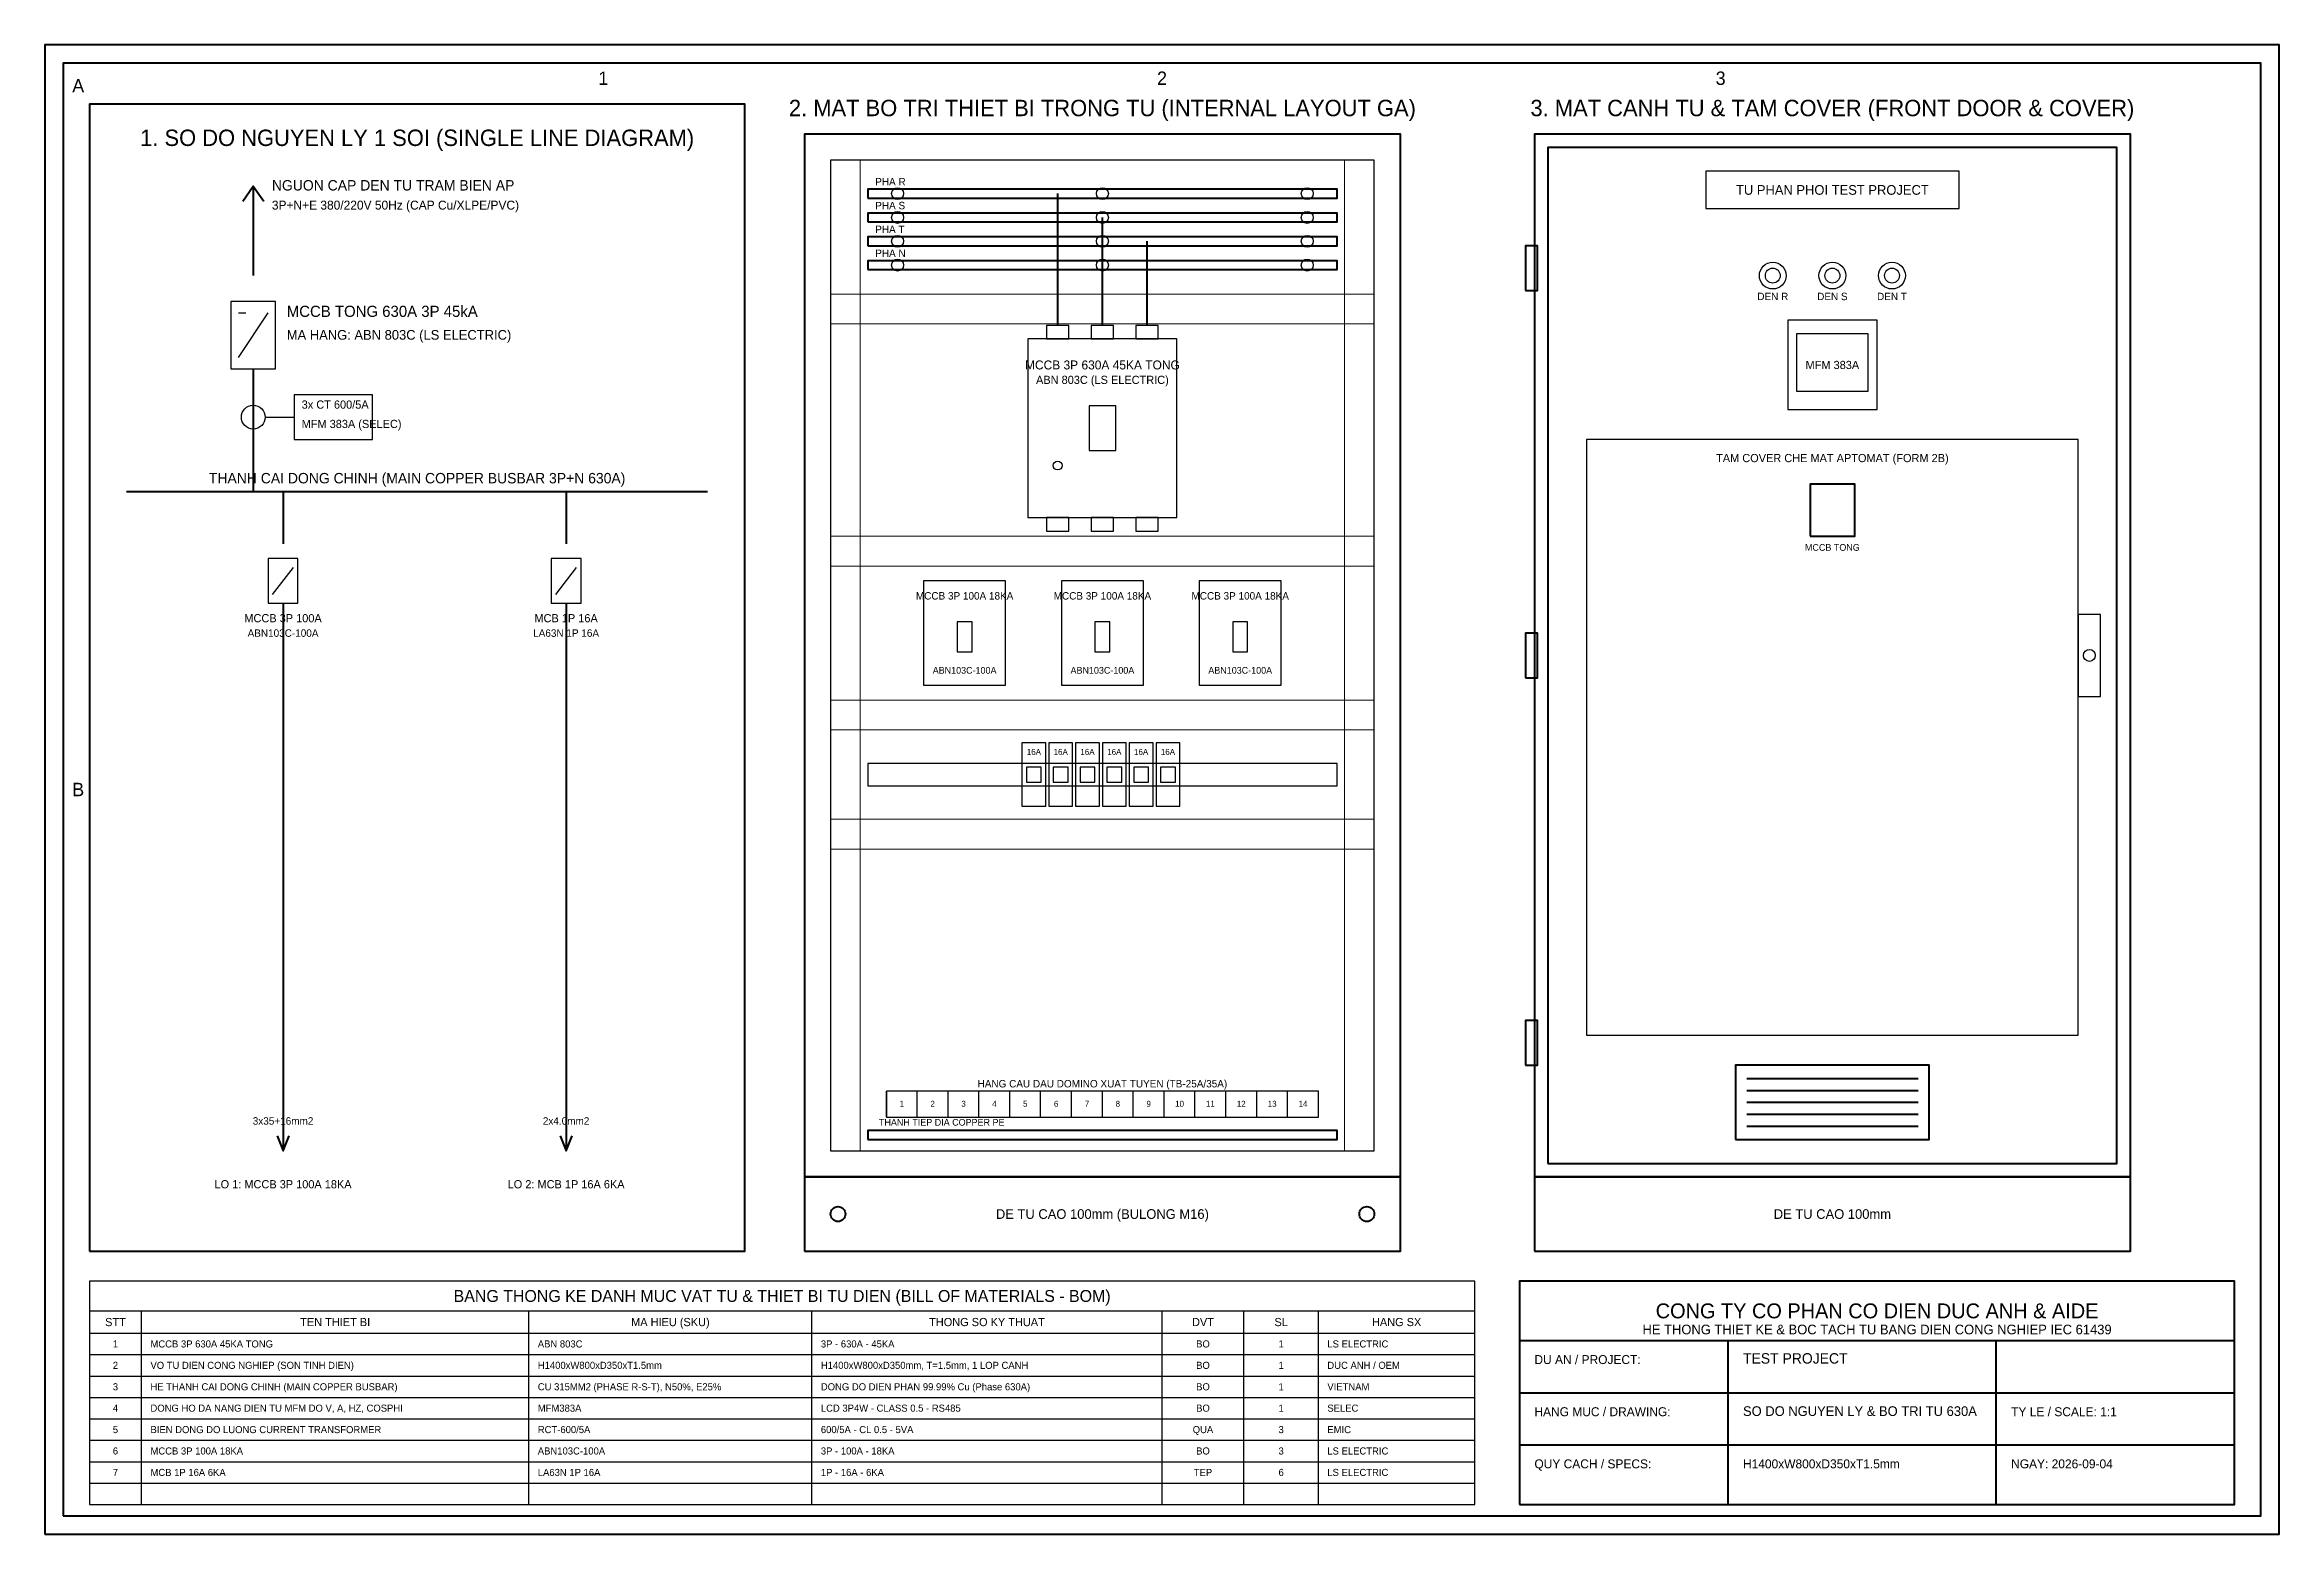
# Model space of a CAD drawing. Header units: metres. Extents: x 0 to 3000, y 0 to 2000.
import ezdxf
from ezdxf.enums import TextEntityAlignment as Align

# ---------------------------------------------------------------- set-up
doc = ezdxf.new("R2010")
doc.units = ezdxf.units.M
for name, color, linetype, lineweight in [('0_BORDER', 5, 'Continuous', 50), ('0_BUSBAR_MAIN', 1, 'Continuous', 50), ('0_DEVICES', 7, 'Continuous', 30), ('0_DUCTS', 8, 'Continuous', 18), ('0_FRAME', 6, 'Continuous', 40), ('0_PLATE', 4, 'Continuous', 25), ('0_SLD_POWER', 3, 'Continuous', 40), ('0_TABLE', 4, 'Continuous', 25), ('0_TEXT', 7, 'Continuous', 20), ('0_TEXT_TITLE', 3, 'Continuous', 30)]:
    doc.layers.add(name, color=color, linetype=linetype, lineweight=lineweight)

msp = doc.modelspace()

# ---------------------------------------------------------------- linework, layer by layer
at = {"layer": '0_BORDER'}
for p, q in [((1980, 260), (2940, 260)), ((2260, 40), (2260, 260)), ((2620, 40), (2620, 260)), ((1980, 190), (2940, 190)), ((1980, 120), (2940, 120))]:
    msp.add_line(p, q, dxfattribs=at)
for points in [[(0, 0), (3000, 0), (3000, 2000), (0, 2000), (0, 0)], [(25, 25), (2975, 25), (2975, 1975), (25, 1975), (25, 25)], [(60, 380), (940, 380), (940, 1920), (60, 1920), (60, 380)], [(1980, 40), (2940, 40), (2940, 340), (1980, 340), (1980, 40)]]:
    msp.add_lwpolyline(points, close=True, dxfattribs=at)
at = {"layer": '0_BUSBAR_MAIN', "color": 1}
msp.add_line((1360, 1623), (1360, 1800), dxfattribs=at)
at = {"layer": '0_BUSBAR_MAIN', "color": 2}
msp.add_line((1420, 1623), (1420, 1768), dxfattribs=at)
at = {"layer": '0_BUSBAR_MAIN', "color": 3}
msp.add_line((1480, 1623), (1480, 1736), dxfattribs=at)
at = {"layer": '0_BUSBAR_MAIN'}
msp.add_line((110, 1400), (890, 1400), dxfattribs=at)
at = {"layer": '0_BUSBAR_MAIN', "color": 1}
msp.add_lwpolyline([(1105, 1794), (1735, 1794), (1735, 1806), (1105, 1806), (1105, 1794)], close=True, dxfattribs=at)
at = {"layer": '0_BUSBAR_MAIN', "color": 2}
msp.add_lwpolyline([(1105, 1762), (1735, 1762), (1735, 1774), (1105, 1774), (1105, 1762)], close=True, dxfattribs=at)
at = {"layer": '0_BUSBAR_MAIN', "color": 5}
msp.add_lwpolyline([(1105, 1730), (1735, 1730), (1735, 1742), (1105, 1742), (1105, 1730)], close=True, dxfattribs=at)
at = {"layer": '0_BUSBAR_MAIN', "color": 4}
msp.add_lwpolyline([(1105, 1698), (1735, 1698), (1735, 1710), (1105, 1710), (1105, 1698)], close=True, dxfattribs=at)
at = {"layer": '0_BUSBAR_MAIN', "color": 3}
msp.add_lwpolyline([(1105, 530), (1735, 530), (1735, 542), (1105, 542), (1105, 530)], close=True, dxfattribs=at)
at = {"layer": '0_DEVICES'}
for p, q in [((260, 1580), (300, 1640)), ((260, 1640), (270, 1640)), ((296, 1500), (335, 1500)), ((306, 1262), (334, 1298)), ((686, 1262), (714, 1298)), ((1130, 560), (1130, 595)), ((1171.4, 560), (1171.4, 595)), ((1212.9, 560), (1212.9, 595)), ((1254.3, 560), (1254.3, 595)), ((1295.7, 560), (1295.7, 595)), ((1337.1, 560), (1337.1, 595)), ((1378.6, 560), (1378.6, 595)), ((1420, 560), (1420, 595)), ((1461.4, 560), (1461.4, 595)), ((1502.9, 560), (1502.9, 595)), ((1544.3, 560), (1544.3, 595)), ((1585.7, 560), (1585.7, 595)), ((1627.1, 560), (1627.1, 595)), ((1668.6, 560), (1668.6, 595))]:
    msp.add_line(p, q, dxfattribs=at)
for points in [[(250, 1565), (310, 1565), (310, 1655), (250, 1655), (250, 1565)], [(1345, 1605), (1375, 1605), (1375, 1623), (1345, 1623), (1345, 1605)], [(1405, 1605), (1435, 1605), (1435, 1623), (1405, 1623), (1405, 1605)], [(1465, 1605), (1495, 1605), (1495, 1623), (1465, 1623), (1465, 1605)], [(1320, 1365), (1520, 1365), (1520, 1605), (1320, 1605), (1320, 1365)], [(335, 1470), (440, 1470), (440, 1530), (335, 1530), (335, 1470)], [(1402, 1455), (1438, 1455), (1438, 1515), (1402, 1515), (1402, 1455)], [(1345, 1347), (1375, 1347), (1375, 1365), (1345, 1365), (1345, 1347)], [(1405, 1347), (1435, 1347), (1435, 1365), (1405, 1365), (1405, 1347)], [(1465, 1347), (1495, 1347), (1495, 1365), (1465, 1365), (1465, 1347)], [(300, 1250), (340, 1250), (340, 1310), (300, 1310), (300, 1250)], [(680, 1250), (720, 1250), (720, 1310), (680, 1310), (680, 1250)], [(1180, 1140), (1290, 1140), (1290, 1280), (1180, 1280), (1180, 1140)], [(1365, 1140), (1475, 1140), (1475, 1280), (1365, 1280), (1365, 1140)], [(1550, 1140), (1660, 1140), (1660, 1280), (1550, 1280), (1550, 1140)], [(2730, 1125), (2760, 1125), (2760, 1235), (2730, 1235), (2730, 1125)], [(1225, 1185), (1245, 1185), (1245, 1225), (1225, 1225), (1225, 1185)], [(1410, 1185), (1430, 1185), (1430, 1225), (1410, 1225), (1410, 1185)], [(1595, 1185), (1615, 1185), (1615, 1225), (1595, 1225), (1595, 1185)], [(1312, 977.5), (1344, 977.5), (1344, 1062.5), (1312, 1062.5), (1312, 977.5)], [(1348, 977.5), (1380, 977.5), (1380, 1062.5), (1348, 1062.5), (1348, 977.5)], [(1384, 977.5), (1416, 977.5), (1416, 1062.5), (1384, 1062.5), (1384, 977.5)], [(1420, 977.5), (1452, 977.5), (1452, 1062.5), (1420, 1062.5), (1420, 977.5)], [(1456, 977.5), (1488, 977.5), (1488, 1062.5), (1456, 1062.5), (1456, 977.5)], [(1492, 977.5), (1524, 977.5), (1524, 1062.5), (1492, 1062.5), (1492, 977.5)], [(1318, 1010), (1338, 1010), (1338, 1030), (1318, 1030), (1318, 1010)], [(1354, 1010), (1374, 1010), (1374, 1030), (1354, 1030), (1354, 1010)], [(1390, 1010), (1410, 1010), (1410, 1030), (1390, 1030), (1390, 1010)], [(1426, 1010), (1446, 1010), (1446, 1030), (1426, 1030), (1426, 1010)], [(1462, 1010), (1482, 1010), (1482, 1030), (1462, 1030), (1462, 1010)], [(1498, 1010), (1518, 1010), (1518, 1030), (1498, 1030), (1498, 1010)], [(1130, 560), (1710, 560), (1710, 595), (1130, 595), (1130, 560)]]:
    msp.add_lwpolyline(points, close=True, dxfattribs=at)
at = {"layer": '0_DEVICES', "color": 4}
msp.add_lwpolyline([(2340, 1510), (2460, 1510), (2460, 1630), (2340, 1630), (2340, 1510)], close=True, dxfattribs=at)
at = {"layer": '0_DEVICES', "color": 3}
msp.add_lwpolyline([(2352, 1535), (2448, 1535), (2448, 1612), (2352, 1612), (2352, 1535)], close=True, dxfattribs=at)
at = {"layer": '0_DEVICES', "color": 1}
for centre, radius in [((1145, 1800), 8), ((1420, 1800), 8), ((1695, 1800), 8), ((1145, 1768), 8), ((1420, 1768), 8), ((1695, 1768), 8), ((1145, 1736), 8), ((1420, 1736), 8), ((1695, 1736), 8), ((1145, 1704), 8), ((1420, 1704), 8), ((1695, 1704), 8), ((2320, 1690), 18), ((1360, 1435), 6)]:
    msp.add_circle(centre, radius, dxfattribs=at)
at = {"layer": '0_DEVICES', "color": 7}
for centre in [(2320, 1690), (2400, 1690), (2480, 1690)]:
    msp.add_circle(centre, 10, dxfattribs=at)
at = {"layer": '0_DEVICES', "color": 2}
msp.add_circle((2400, 1690), 18, dxfattribs=at)
at = {"layer": '0_DEVICES', "color": 3}
msp.add_circle((2480, 1690), 18, dxfattribs=at)
at = {"layer": '0_DEVICES'}
for centre, radius in [((280, 1500), 16), ((2745, 1180), 8)]:
    msp.add_circle(centre, radius, dxfattribs=at)
at = {"layer": '0_DUCTS'}
for points in [[(1055, 515), (1095, 515), (1095, 1845), (1055, 1845), (1055, 515)], [(1745, 515), (1785, 515), (1785, 1845), (1745, 1845), (1745, 515)], [(1055, 1625), (1785, 1625), (1785, 1665), (1055, 1665), (1055, 1625)], [(1055, 1300), (1785, 1300), (1785, 1340), (1055, 1340), (1055, 1300)], [(1055, 1080), (1785, 1080), (1785, 1120), (1055, 1120), (1055, 1080)], [(1055, 920), (1785, 920), (1785, 960), (1055, 960), (1055, 920)]]:
    msp.add_lwpolyline(points, close=True, dxfattribs=at)
at = {"layer": '0_FRAME'}
for p, q in [((2285, 612), (2515, 612)), ((2285, 596), (2515, 596)), ((2285, 580), (2515, 580)), ((2285, 564), (2515, 564)), ((2285, 548), (2515, 548))]:
    msp.add_line(p, q, dxfattribs=at)
for points in [[(1020, 480), (1820, 480), (1820, 1880), (1020, 1880), (1020, 480)], [(2000, 480), (2800, 480), (2800, 1880), (2000, 1880), (2000, 480)], [(2018, 498), (2782, 498), (2782, 1862), (2018, 1862), (2018, 498)], [(1988, 1670), (2004, 1670), (2004, 1730), (1988, 1730), (1988, 1670)], [(2370, 1340), (2430, 1340), (2430, 1410), (2370, 1410), (2370, 1340)], [(1988, 1150), (2004, 1150), (2004, 1210), (1988, 1210), (1988, 1150)], [(1988, 630), (2004, 630), (2004, 690), (1988, 690), (1988, 630)], [(2270, 530), (2530, 530), (2530, 630), (2270, 630), (2270, 530)], [(1020, 380), (1820, 380), (1820, 480), (1020, 480), (1020, 380)], [(2000, 380), (2800, 380), (2800, 480), (2000, 480), (2000, 380)]]:
    msp.add_lwpolyline(points, close=True, dxfattribs=at)
for centre in [(1065, 430), (1775, 430)]:
    msp.add_circle(centre, 10, dxfattribs=at)
at = {"layer": '0_PLATE'}
for points in [[(1055, 515), (1785, 515), (1785, 1845), (1055, 1845), (1055, 515)], [(2230, 1780), (2570, 1780), (2570, 1830), (2230, 1830), (2230, 1780)], [(2070, 670), (2730, 670), (2730, 1470), (2070, 1470), (2070, 670)], [(1105, 1005), (1735, 1005), (1735, 1035), (1105, 1035), (1105, 1005)]]:
    msp.add_lwpolyline(points, close=True, dxfattribs=at)
at = {"layer": '0_SLD_POWER'}
for p, q in [((280, 1810), (280, 1690)), ((280, 1565), (280, 1455)), ((280, 1455), (280, 1400)), ((320, 1400), (320, 1330)), ((700, 1400), (700, 1330)), ((320, 1250), (320, 520)), ((700, 1250), (700, 520))]:
    msp.add_line(p, q, dxfattribs=at)
for points in [[(266, 1790), (280, 1810), (294, 1790)], [(312, 535), (320, 515), (328, 535)], [(692, 535), (700, 515), (708, 535)]]:
    msp.add_lwpolyline(points, dxfattribs=at)
at = {"layer": '0_TABLE'}
for p, q in [((60, 300), (1920, 300)), ((130, 40), (130, 300)), ((650, 40), (650, 300)), ((1030, 40), (1030, 300)), ((1500, 40), (1500, 300)), ((1610, 40), (1610, 300)), ((1710, 40), (1710, 300)), ((60, 270), (1920, 270)), ((60, 241.2), (1920, 241.2)), ((60, 212.5), (1920, 212.5)), ((60, 183.8), (1920, 183.8)), ((60, 155), (1920, 155)), ((60, 126.2), (1920, 126.2)), ((60, 97.5), (1920, 97.5)), ((60, 68.8), (1920, 68.8))]:
    msp.add_line(p, q, dxfattribs=at)
msp.add_lwpolyline([(60, 40), (1920, 40), (1920, 340), (60, 340), (60, 40)], close=True, dxfattribs=at)

# ---------------------------------------------------------------- texts
at = {"layer": '0_TEXT'}
for s, height, p in [('A', 18, (45, 1945)), ('1', 18, (750, 1955)), ('2', 18, (1500, 1955)), ('3', 18, (2250, 1955)), ('TU PHAN PHOI TEST PROJECT', 13, (2400, 1805)), ('DEN R', 10, (2320, 1662)), ('DEN S', 10, (2400, 1662)), ('DEN T', 10, (2480, 1662)), ('MCCB 3P 630A 45KA TONG', 12, (1420, 1570)), ('MFM 383A', 11, (2400, 1570)), ('ABN 803C (LS ELECTRIC)', 11, (1420, 1550)), ('TAM COVER CHE MAT APTOMAT (FORM 2B)', 11, (2400, 1445)), ('MCCB TONG', 9, (2400, 1325)), ('MCCB 3P 100A 18KA', 10, (1235, 1260)), ('MCCB 3P 100A 18KA', 10, (1420, 1260)), ('MCCB 3P 100A 18KA', 10, (1605, 1260)), ('MCCB 3P 100A', 11, (320, 1230)), ('MCB 1P 16A', 11, (700, 1230)), ('ABN103C-100A', 10, (320, 1210)), ('LA63N 1P 16A', 10, (700, 1210)), ('ABN103C-100A', 9, (1235, 1160)), ('ABN103C-100A', 9, (1420, 1160)), ('ABN103C-100A', 9, (1605, 1160)), ('16A', 8, (1328, 1050.5)), ('16A', 8, (1364, 1050.5)), ('16A', 8, (1400, 1050.5)), ('16A', 8, (1436, 1050.5)), ('16A', 8, (1472, 1050.5)), ('16A', 8, (1508, 1050.5)), ('B', 18, (45, 1000)), ('HANG CAU DAU DOMINO XUAT TUYEN (TB-25A/35A)', 10, (1420, 605)), ('1', 8, (1150.7, 578)), ('2', 8, (1192.1, 578)), ('3', 8, (1233.6, 578)), ('4', 8, (1275, 578)), ('5', 8, (1316.4, 578)), ('6', 8, (1357.9, 578)), ('7', 8, (1399.3, 578)), ('8', 8, (1440.7, 578)), ('9', 8, (1482.1, 578)), ('10', 8, (1523.6, 578)), ('11', 8, (1565, 578)), ('12', 8, (1606.4, 578)), ('13', 8, (1647.9, 578)), ('14', 8, (1689.3, 578)), ('3x35+16mm2', 10, (320, 555)), ('2x4.0mm2', 10, (700, 555)), ('DE TU CAO 100mm (BULONG M16)', 13, (1420, 430)), ('DE TU CAO 100mm', 13, (2400, 430)), ('HE THONG THIET KE & BOC TACH TU BANG DIEN CONG NGHIEP IEC 61439', 13, (2460, 275)), ('1', 9.5, (95, 255.6)), ('BO', 9.5, (1555, 255.6)), ('1', 9.5, (1660, 255.6)), ('2', 9.5, (95, 226.9)), ('BO', 9.5, (1555, 226.9)), ('1', 9.5, (1660, 226.9)), ('3', 9.5, (95, 198.1)), ('BO', 9.5, (1555, 198.1)), ('1', 9.5, (1660, 198.1)), ('4', 9.5, (95, 169.4)), ('BO', 9.5, (1555, 169.4)), ('1', 9.5, (1660, 169.4)), ('5', 9.5, (95, 140.6)), ('QUA', 9.5, (1555, 140.6)), ('3', 9.5, (1660, 140.6)), ('6', 9.5, (95, 111.9)), ('BO', 9.5, (1555, 111.9)), ('3', 9.5, (1660, 111.9)), ('7', 9.5, (95, 83.1)), ('TEP', 9.5, (1555, 83.1)), ('6', 9.5, (1660, 83.1))]:
    msp.add_text(s, height=height, dxfattribs=at).set_placement(p, align=Align.MIDDLE_CENTER)
for s, height, p in [('NGUON CAP DEN TU TRAM BIEN AP', 14, (305, 1800)), ('PHA R', 10, (1115, 1808)), ('3P+N+E 380/220V 50Hz (CAP Cu/XLPE/PVC)', 12, (305, 1775)), ('PHA S', 10, (1115, 1776)), ('PHA T', 10, (1115, 1744)), ('PHA N', 10, (1115, 1712)), ('MCCB TONG 630A 3P 45kA', 15, (325, 1630)), ('MA HANG: ABN 803C (LS ELECTRIC)', 13, (325, 1600)), ('3x CT 600/5A', 11, (345, 1508)), ('MFM 383A (SELEC)', 11, (345, 1482)), ('THANH TIEP DIA COPPER PE', 9, (1120, 546)), ('DU AN / PROJECT:', 12, (2000, 225)), ('HANG MUC / DRAWING:', 12, (2000, 155)), ('TY LE / SCALE: 1:1', 12, (2640, 155)), ('QUY CACH / SPECS:', 12, (2000, 85)), ('H1400xW800xD350xT1.5mm', 12, (2280, 85)), ('NGAY: 2026-09-04', 12, (2640, 85))]:
    msp.add_text(s, height=height, dxfattribs=at).set_placement(p, align=Align.BOTTOM_LEFT)
for s, p in [('MCCB 3P 630A 45KA TONG', (142, 255.6)), ('ABN 803C', (662, 255.6)), ('3P - 630A - 45KA', (1042, 255.6)), ('LS ELECTRIC', (1722, 255.6)), ('VO TU DIEN CONG NGHIEP (SON TINH DIEN)', (142, 226.9)), ('H1400xW800xD350xT1.5mm', (662, 226.9)), ('H1400xW800xD350mm, T=1.5mm, 1 LOP CANH', (1042, 226.9)), ('DUC ANH / OEM', (1722, 226.9)), ('HE THANH CAI DONG CHINH (MAIN COPPER BUSBAR)', (142, 198.1)), ('CU 315MM2 (PHASE R-S-T), N50%, E25%', (662, 198.1)), ('DONG DO DIEN PHAN 99.99% Cu (Phase 630A)', (1042, 198.1)), ('VIETNAM', (1722, 198.1)), ('DONG HO DA NANG DIEN TU MFM DO V, A, HZ, COSPHI', (142, 169.4)), ('MFM383A', (662, 169.4)), ('LCD 3P4W - CLASS 0.5 - RS485', (1042, 169.4)), ('SELEC', (1722, 169.4)), ('BIEN DONG DO LUONG CURRENT TRANSFORMER', (142, 140.6)), ('RCT-600/5A', (662, 140.6)), ('600/5A - CL 0.5 - 5VA', (1042, 140.6)), ('EMIC', (1722, 140.6)), ('MCCB 3P 100A 18KA', (142, 111.9)), ('ABN103C-100A', (662, 111.9)), ('3P - 100A - 18KA', (1042, 111.9)), ('LS ELECTRIC', (1722, 111.9)), ('MCB 1P 16A 6KA', (142, 83.1)), ('LA63N 1P 16A', (662, 83.1)), ('1P - 16A - 6KA', (1042, 83.1)), ('LS ELECTRIC', (1722, 83.1))]:
    msp.add_text(s, height=9.5, dxfattribs=at).set_placement(p, align=Align.MIDDLE_LEFT)
at = {"layer": '0_TEXT_TITLE'}
for s, height, p in [('2. MAT BO TRI THIET BI TRONG TU (INTERNAL LAYOUT GA)', 22, (1420, 1915)), ('3. MAT CANH TU & TAM COVER (FRONT DOOR & COVER)', 22, (2400, 1915)), ('1. SO DO NGUYEN LY 1 SOI (SINGLE LINE DIAGRAM)', 22, (500, 1875)), ('THANH CAI DONG CHINH (MAIN COPPER BUSBAR 3P+N 630A)', 14, (500, 1418)), ('LO 1: MCCB 3P 100A 18KA', 11, (320, 470)), ('LO 2: MCB 1P 16A 6KA', 11, (700, 470)), ('BANG THONG KE DANH MUC VAT TU & THIET BI TU DIEN (BILL OF MATERIALS - BOM)', 16, (990, 320)), ('CONG TY CO PHAN CO DIEN DUC ANH & AIDE', 20, (2460, 300)), ('STT', 11, (95, 285)), ('TEN THIET BI', 11, (390, 285)), ('MA HIEU (SKU)', 11, (840, 285)), ('THONG SO KY THUAT', 11, (1265, 285)), ('DVT', 11, (1555, 285)), ('SL', 11, (1660, 285)), ('HANG SX', 11, (1815, 285))]:
    msp.add_text(s, height=height, dxfattribs=at).set_placement(p, align=Align.MIDDLE_CENTER)
for s, height, p in [('TEST PROJECT', 14, (2280, 225)), ('SO DO NGUYEN LY & BO TRI TU 630A', 13, (2280, 155))]:
    msp.add_text(s, height=height, dxfattribs=at).set_placement(p, align=Align.BOTTOM_LEFT)

doc.saveas('drawing.dxf')
